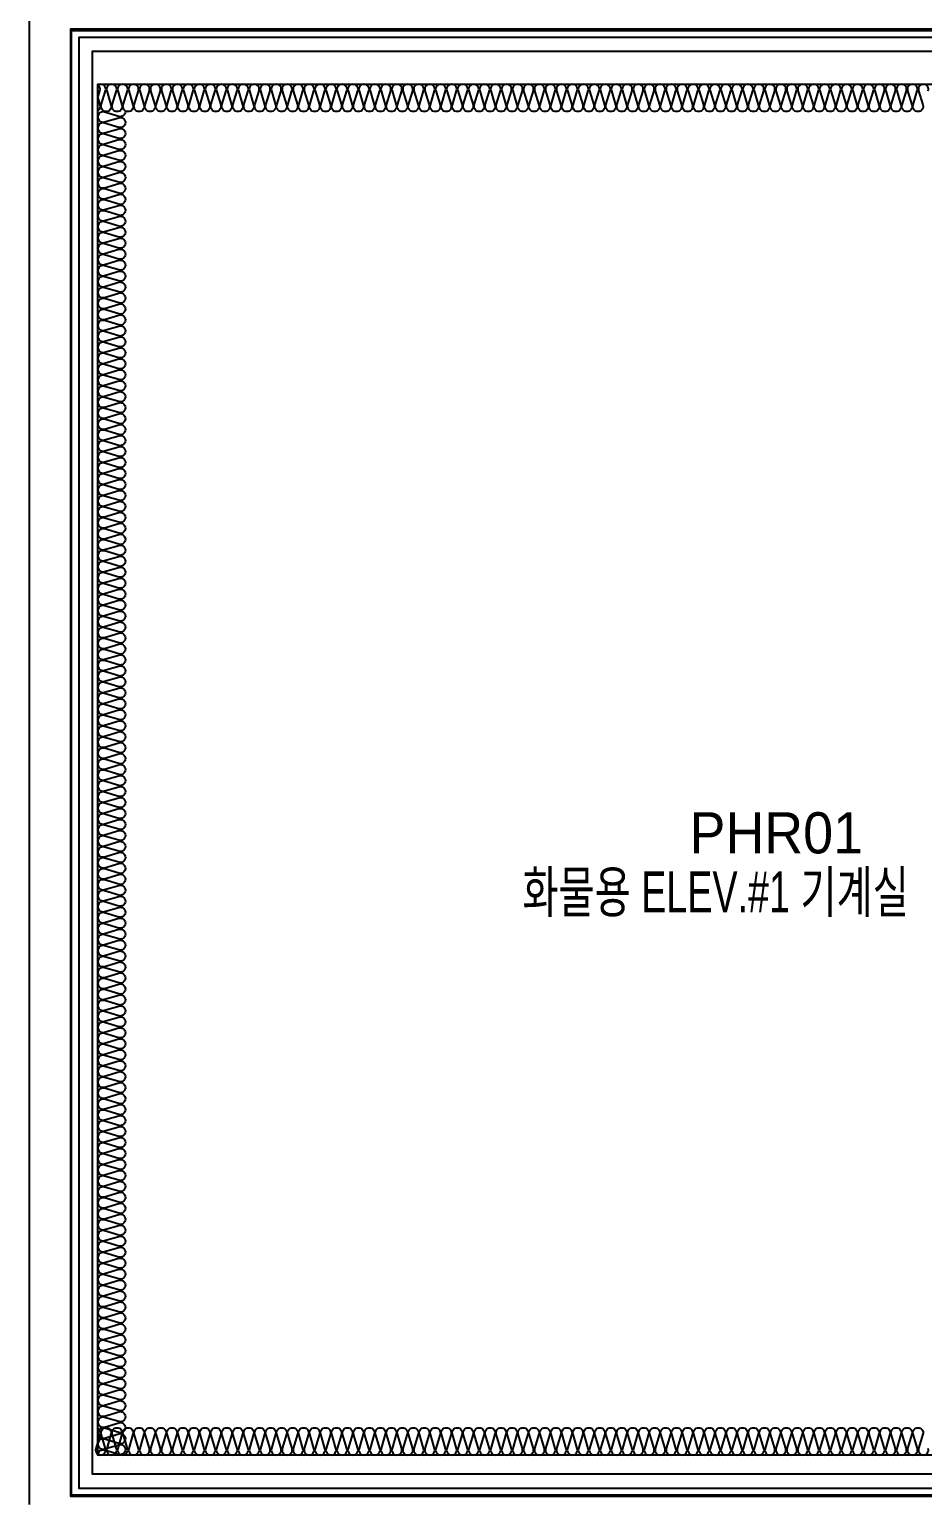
# Model space of a CAD drawing. Header units: millimetres. Extents: x 49504 to 178157, y 34455 to 150915.
# Drawn here: x 92554 to 95811, y 116457 to 121805 of the extents above; entities that cross this region are included whole.
import ezdxf
from ezdxf.enums import TextEntityAlignment as Align

# ---------------------------------------------------------------- set-up
doc = ezdxf.new("R2010")
doc.units = ezdxf.units.MM
doc.header["$LTSCALE"] = 300
doc.layers.add('# 실번호_251208', color=60, linetype='Continuous', plot=False)
doc.layers.add('NOPLOT-TEXT', color=41, linetype='Continuous', plot=False)
for name, color, linetype in [('A-하지철물', 55, 'Continuous'), ('ISL', 251, 'Continuous'), ('복합판넬', 6, 'Continuous'), ('트랜치', 8, 'Continuous')]:
    doc.layers.add(name, color=color, linetype=linetype)
doc.styles.add('Gdim', font='Dotum.ttf')

msp = doc.modelspace()

# ---------------------------------------------------------------- linework, layer by layer
at = {"layer": 'A-하지철물', "elevation": 0}
for points in [[(98753.6, 120950), (98973.6, 120950), (98973.6, 121775), (92733.6, 121775), (92733.6, 116485), (98973.6, 116485), (98973.6, 117260), (98753.6, 117260)], [(98753.6, 117210), (98923.6, 117210), (98923.6, 116535), (92783.6, 116535), (92783.6, 121725), (98923.6, 121725), (98923.6, 121000), (98753.6, 121000)]]:
    msp.add_lwpolyline(points, dxfattribs=at)
at = {"layer": 'ISL', "elevation": 0}
msp.add_lwpolyline([(98853.6, 117260), (98853.6, 116605), (92803.6, 116605), (92803.6, 121605), (98853.6, 121605), (98853.6, 120950)], dxfattribs=at)
for points in [[(95831.2, 121580.8, 1.372593), (95795.9, 121580.8), (95811.2, 121529.3, -0.509267), (95793.6, 121505, -0.509267), (95775.9, 121529.3), (95791.2, 121580.8, 1.372593), (95755.9, 121580.8), (95771.2, 121529.3, -0.509267), (95753.6, 121505, -0.509267), (95735.9, 121529.3), (95751.2, 121580.8, 1.372593), (95715.9, 121580.8), (95731.2, 121529.3, -0.509267), (95713.6, 121505, -0.509267), (95695.9, 121529.3), (95711.2, 121580.8, 1.372593), (95675.9, 121580.8), (95691.2, 121529.3, -0.509267), (95673.6, 121505, -0.509267), (95655.9, 121529.3), (95671.2, 121580.8, 1.372593), (95635.9, 121580.8), (95651.2, 121529.3, -0.509267), (95633.6, 121505, -0.509267), (95615.9, 121529.3), (95631.2, 121580.8, 1.372593), (95595.9, 121580.8), (95611.2, 121529.3, -0.509267), (95593.6, 121505, -0.509267), (95575.9, 121529.3), (95591.2, 121580.8, 1.372593), (95555.9, 121580.8), (95571.2, 121529.3, -0.509267), (95553.6, 121505, -0.509267), (95535.9, 121529.3), (95551.2, 121580.8, 1.372593), (95515.9, 121580.8), (95531.2, 121529.3, -0.509267), (95513.6, 121505, -0.509267), (95495.9, 121529.3), (95511.2, 121580.8, 1.372593), (95475.9, 121580.8), (95491.2, 121529.3, -0.509267), (95473.6, 121505, -0.509267), (95455.9, 121529.3), (95471.2, 121580.8, 1.372593), (95435.9, 121580.8), (95451.2, 121529.3, -0.509267), (95433.6, 121505, -0.509267), (95415.9, 121529.3), (95431.2, 121580.8, 1.372593), (95395.9, 121580.8), (95411.2, 121529.3, -0.509267), (95393.6, 121505, -0.509267), (95375.9, 121529.3), (95391.2, 121580.8, 1.372593), (95355.9, 121580.8), (95371.2, 121529.3, -0.509267), (95353.6, 121505, -0.509267), (95335.9, 121529.3), (95351.2, 121580.8, 1.372593), (95315.9, 121580.8), (95331.2, 121529.3, -0.509267), (95313.6, 121505, -0.509267), (95295.9, 121529.3), (95311.2, 121580.8, 1.372593), (95275.9, 121580.8), (95291.2, 121529.3, -0.509267), (95273.6, 121505, -0.509267), (95255.9, 121529.3), (95271.2, 121580.8, 1.372593), (95235.9, 121580.8), (95251.2, 121529.3, -0.509267), (95233.6, 121505, -0.509267), (95215.9, 121529.3), (95231.2, 121580.8, 1.372593), (95195.9, 121580.8), (95211.2, 121529.3, -0.509267), (95193.6, 121505, -0.509267), (95175.9, 121529.3), (95191.2, 121580.8, 1.372593), (95155.9, 121580.8), (95171.2, 121529.3, -0.509267), (95153.6, 121505, -0.509267), (95135.9, 121529.3), (95151.2, 121580.8, 1.372593), (95115.9, 121580.8), (95131.2, 121529.3, -0.509267), (95113.6, 121505, -0.509267), (95095.9, 121529.3), (95111.2, 121580.8, 1.372593), (95075.9, 121580.8), (95091.2, 121529.3, -0.509267), (95073.6, 121505, -0.509267), (95055.9, 121529.3), (95071.2, 121580.8, 1.372593), (95035.9, 121580.8), (95051.2, 121529.3, -0.509267), (95033.6, 121505, -0.509267), (95015.9, 121529.3), (95031.2, 121580.8, 1.372593), (94995.9, 121580.8), (95011.2, 121529.3, -0.509267), (94993.6, 121505, -0.509267), (94975.9, 121529.3), (94991.2, 121580.8, 1.372593), (94955.9, 121580.8), (94971.2, 121529.3, -0.509267), (94953.6, 121505, -0.509267), (94935.9, 121529.3), (94951.2, 121580.8, 1.372593), (94915.9, 121580.8), (94931.2, 121529.3, -0.509267), (94913.6, 121505, -0.509267), (94895.9, 121529.3), (94911.2, 121580.8, 1.372593), (94875.9, 121580.8), (94891.2, 121529.3, -0.509267), (94873.6, 121505, -0.509267), (94855.9, 121529.3), (94871.2, 121580.8, 1.372593), (94835.9, 121580.8), (94851.2, 121529.3, -0.509267), (94833.6, 121505, -0.509267), (94815.9, 121529.3), (94831.2, 121580.8, 1.372593), (94795.9, 121580.8), (94811.2, 121529.3, -0.509267), (94793.6, 121505, -0.509267), (94775.9, 121529.3), (94791.2, 121580.8, 1.372593), (94755.9, 121580.8), (94771.2, 121529.3, -0.509267), (94753.6, 121505, -0.509267), (94735.9, 121529.3), (94751.2, 121580.8, 1.372593), (94715.9, 121580.8), (94731.2, 121529.3, -0.509267), (94713.6, 121505, -0.509267), (94695.9, 121529.3), (94711.2, 121580.8, 1.372593), (94675.9, 121580.8), (94691.2, 121529.3, -0.509267), (94673.6, 121505, -0.509267), (94655.9, 121529.3), (94671.2, 121580.8, 1.372593), (94635.9, 121580.8), (94651.2, 121529.3, -0.509267), (94633.6, 121505, -0.509267), (94615.9, 121529.3), (94631.2, 121580.8, 1.372593), (94595.9, 121580.8), (94611.2, 121529.3, -0.509267), (94593.6, 121505, -0.509267), (94575.9, 121529.3), (94591.2, 121580.8, 1.372593), (94555.9, 121580.8), (94571.2, 121529.3, -0.509267), (94553.6, 121505, -0.509267), (94535.9, 121529.3), (94551.2, 121580.8, 1.372593), (94515.9, 121580.8), (94531.2, 121529.3, -0.509267), (94513.6, 121505, -0.509267), (94495.9, 121529.3), (94511.2, 121580.8, 1.372593), (94475.9, 121580.8), (94491.2, 121529.3, -0.509267), (94473.6, 121505, -0.509267), (94455.9, 121529.3), (94471.2, 121580.8, 1.372593), (94435.9, 121580.8), (94451.2, 121529.3, -0.509267), (94433.6, 121505, -0.509267), (94415.9, 121529.3), (94431.2, 121580.8, 1.372593), (94395.9, 121580.8), (94411.2, 121529.3, -0.509267), (94393.6, 121505, -0.509267), (94375.9, 121529.3), (94391.2, 121580.8, 1.372593), (94355.9, 121580.8), (94371.2, 121529.3, -0.509267), (94353.6, 121505, -0.509267), (94335.9, 121529.3), (94351.2, 121580.8, 1.372593), (94315.9, 121580.8), (94331.2, 121529.3, -0.509267), (94313.6, 121505, -0.509267), (94295.9, 121529.3), (94311.2, 121580.8, 1.372593), (94275.9, 121580.8), (94291.2, 121529.3, -0.509267), (94273.6, 121505, -0.509267), (94255.9, 121529.3), (94271.2, 121580.8, 1.372593), (94235.9, 121580.8), (94251.2, 121529.3, -0.509267), (94233.6, 121505, -0.509267), (94215.9, 121529.3), (94231.2, 121580.8, 1.372593), (94195.9, 121580.8), (94211.2, 121529.3, -0.509267), (94193.6, 121505, -0.509267), (94175.9, 121529.3), (94191.2, 121580.8, 1.372593), (94155.9, 121580.8), (94171.2, 121529.3, -0.509267), (94153.6, 121505, -0.509267), (94135.9, 121529.3), (94151.2, 121580.8, 1.372593), (94115.9, 121580.8), (94131.2, 121529.3, -0.509267), (94113.6, 121505, -0.509267), (94095.9, 121529.3), (94111.2, 121580.8, 1.372593), (94075.9, 121580.8), (94091.2, 121529.3, -0.509267), (94073.6, 121505, -0.509267), (94055.9, 121529.3), (94071.2, 121580.8, 1.372593), (94035.9, 121580.8), (94051.2, 121529.3, -0.509267), (94033.6, 121505, -0.509267), (94015.9, 121529.3), (94031.2, 121580.8, 1.372593), (93995.9, 121580.8), (94011.2, 121529.3, -0.509267), (93993.6, 121505, -0.509267), (93975.9, 121529.3), (93991.2, 121580.8, 1.372593), (93955.9, 121580.8), (93971.2, 121529.3, -0.509267), (93953.6, 121505, -0.509267), (93935.9, 121529.3), (93951.2, 121580.8, 1.372593), (93915.9, 121580.8), (93931.2, 121529.3, -0.509267), (93913.6, 121505, -0.509267), (93895.9, 121529.3), (93911.2, 121580.8, 1.372593), (93875.9, 121580.8), (93891.2, 121529.3, -0.509267), (93873.6, 121505, -0.509267), (93855.9, 121529.3), (93871.2, 121580.8, 1.372593), (93835.9, 121580.8), (93851.2, 121529.3, -0.509267), (93833.6, 121505, -0.509267), (93815.9, 121529.3), (93831.2, 121580.8, 1.372593), (93795.9, 121580.8), (93811.2, 121529.3, -0.509267), (93793.6, 121505, -0.509267), (93775.9, 121529.3), (93791.2, 121580.8, 1.372593), (93755.9, 121580.8), (93771.2, 121529.3, -0.509267), (93753.6, 121505, -0.509267), (93735.9, 121529.3), (93751.2, 121580.8, 1.372593), (93715.9, 121580.8), (93731.2, 121529.3, -0.509267), (93713.6, 121505, -0.509267), (93695.9, 121529.3), (93711.2, 121580.8, 1.372593), (93675.9, 121580.8), (93691.2, 121529.3, -0.509267), (93673.6, 121505, -0.509267), (93655.9, 121529.3), (93671.2, 121580.8, 1.372593), (93635.9, 121580.8), (93651.2, 121529.3, -0.509267), (93633.6, 121505, -0.509267), (93615.9, 121529.3), (93631.2, 121580.8, 1.372593), (93595.9, 121580.8), (93611.2, 121529.3, -0.509267), (93593.6, 121505, -0.509267), (93575.9, 121529.3), (93591.2, 121580.8, 1.372593), (93555.9, 121580.8), (93571.2, 121529.3, -0.509267), (93553.6, 121505, -0.509267), (93535.9, 121529.3), (93551.2, 121580.8, 1.372593), (93515.9, 121580.8), (93531.2, 121529.3, -0.509267), (93513.6, 121505, -0.509267), (93495.9, 121529.3), (93511.2, 121580.8, 1.372593), (93475.9, 121580.8), (93491.2, 121529.3, -0.509267), (93473.6, 121505, -0.509267), (93455.9, 121529.3), (93471.2, 121580.8, 1.372593), (93435.9, 121580.8), (93451.2, 121529.3, -0.509267), (93433.6, 121505, -0.509267), (93415.9, 121529.3), (93431.2, 121580.8, 1.372593), (93395.9, 121580.8), (93411.2, 121529.3, -0.509267), (93393.6, 121505, -0.509267), (93375.9, 121529.3), (93391.2, 121580.8, 1.372593), (93355.9, 121580.8), (93371.2, 121529.3, -0.509267), (93353.6, 121505, -0.509267), (93335.9, 121529.3), (93351.2, 121580.8, 1.372593), (93315.9, 121580.8), (93331.2, 121529.3, -0.509267), (93313.6, 121505, -0.509267), (93295.9, 121529.3), (93311.2, 121580.8, 1.372593), (93275.9, 121580.8), (93291.2, 121529.3, -0.509267), (93273.6, 121505, -0.509267), (93255.9, 121529.3), (93271.2, 121580.8, 1.372593), (93235.9, 121580.8), (93251.2, 121529.3, -0.509267), (93233.6, 121505, -0.509267), (93215.9, 121529.3), (93231.2, 121580.8, 1.372593), (93195.9, 121580.8), (93211.2, 121529.3, -0.509267), (93193.6, 121505, -0.509267), (93175.9, 121529.3), (93191.2, 121580.8, 1.372593), (93155.9, 121580.8), (93171.2, 121529.3, -0.509267), (93153.6, 121505, -0.509267), (93135.9, 121529.3), (93151.2, 121580.8, 1.372593), (93115.9, 121580.8), (93131.2, 121529.3, -0.509267), (93113.6, 121505, -0.509267), (93095.9, 121529.3), (93111.2, 121580.8, 1.372593), (93075.9, 121580.8), (93091.2, 121529.3, -0.509267), (93073.6, 121505, -0.509267), (93055.9, 121529.3), (93071.2, 121580.8, 1.372593), (93035.9, 121580.8), (93051.2, 121529.3, -0.509267), (93033.6, 121505, -0.509267), (93015.9, 121529.3), (93031.2, 121580.8, 1.372593), (92995.9, 121580.8), (93011.2, 121529.3, -0.509267), (92993.6, 121505, -0.509267), (92975.9, 121529.3), (92991.2, 121580.8, 1.372593), (92955.9, 121580.8), (92971.2, 121529.3, -0.509267), (92953.6, 121505, -0.509267), (92935.9, 121529.3), (92951.2, 121580.8, 1.372593), (92915.9, 121580.8), (92931.2, 121529.3, -0.509267), (92913.6, 121505, -0.509267), (92895.9, 121529.3), (92911.2, 121580.8, 1.372593), (92875.9, 121580.8), (92891.2, 121529.3, -0.509267), (92873.6, 121505, -0.509267), (92855.9, 121529.3), (92871.2, 121580.8, 1.372593), (92835.9, 121580.8), (92851.2, 121529.3, -0.509267), (92833.6, 121505, -0.509267), (92815.9, 121529.3), (92831.2, 121580.8, 0.702757), (92803.6, 121602.1, 0.702757)], [(92803.6, 121555.1), (92811.2, 121580.8, 0.340239), (92803.6, 121602.1)], [(92803.6, 121555), (92811.2, 121529.3, -0.340671), (92803.6, 121507.9)], [(92903.6, 121505, -0.509267), (92879.3, 121487.3), (92827.8, 121502.7, 1.372593), (92827.8, 121467.3), (92879.3, 121482.7, -0.509267), (92903.6, 121465, -0.509267), (92879.3, 121447.3), (92827.8, 121462.7, 1.372593), (92827.8, 121427.3), (92879.3, 121442.7, -0.509267), (92903.6, 121425, -0.509267), (92879.3, 121407.3), (92827.8, 121422.7, 1.372593), (92827.8, 121387.3), (92879.3, 121402.7, -0.509267), (92903.6, 121385, -0.509267), (92879.3, 121367.3), (92827.8, 121382.7, 1.372593), (92827.8, 121347.3), (92879.3, 121362.7, -0.509267), (92903.6, 121345, -0.509267), (92879.3, 121327.3), (92827.8, 121342.7, 1.372593), (92827.8, 121307.3), (92879.3, 121322.7, -0.509267), (92903.6, 121305, -0.509267), (92879.3, 121287.3), (92827.8, 121302.7, 1.372593), (92827.8, 121267.3), (92879.3, 121282.7, -0.509267), (92903.6, 121265, -0.509267), (92879.3, 121247.3), (92827.8, 121262.7, 1.372593), (92827.8, 121227.3), (92879.3, 121242.7, -0.509267), (92903.6, 121225, -0.509267), (92879.3, 121207.3), (92827.8, 121222.7, 1.372593), (92827.8, 121187.3), (92879.3, 121202.7, -0.509267), (92903.6, 121185, -0.509267), (92879.3, 121167.3), (92827.8, 121182.7, 1.372593), (92827.8, 121147.3), (92879.3, 121162.7, -0.509267), (92903.6, 121145, -0.509267), (92879.3, 121127.3), (92827.8, 121142.7, 1.372593), (92827.8, 121107.3), (92879.3, 121122.7, -0.509267), (92903.6, 121105, -0.509267), (92879.3, 121087.3), (92827.8, 121102.7, 1.372593), (92827.8, 121067.3), (92879.3, 121082.7, -0.509267), (92903.6, 121065, -0.509267), (92879.3, 121047.3), (92827.8, 121062.7, 1.372593), (92827.8, 121027.3), (92879.3, 121042.7, -0.509267), (92903.6, 121025, -0.509267), (92879.3, 121007.3), (92827.8, 121022.7, 1.372593), (92827.8, 120987.3), (92879.3, 121002.7, -0.509267), (92903.6, 120985, -0.509267), (92879.3, 120967.3), (92827.8, 120982.7, 1.372593), (92827.8, 120947.3), (92879.3, 120962.7, -0.509267), (92903.6, 120945, -0.509267), (92879.3, 120927.3), (92827.8, 120942.7, 1.372593), (92827.8, 120907.3), (92879.3, 120922.7, -0.509267), (92903.6, 120905, -0.509267), (92879.3, 120887.3), (92827.8, 120902.7, 1.372593), (92827.8, 120867.3), (92879.3, 120882.7, -0.509267), (92903.6, 120865, -0.509267), (92879.3, 120847.3), (92827.8, 120862.7, 1.372593), (92827.8, 120827.3), (92879.3, 120842.7, -0.509267), (92903.6, 120825, -0.509267), (92879.3, 120807.3), (92827.8, 120822.7, 1.372593), (92827.8, 120787.3), (92879.3, 120802.7, -0.509267), (92903.6, 120785, -0.509267), (92879.3, 120767.3), (92827.8, 120782.7, 1.372593), (92827.8, 120747.3), (92879.3, 120762.7, -0.509267), (92903.6, 120745, -0.509267), (92879.3, 120727.3), (92827.8, 120742.7, 1.372593), (92827.8, 120707.3), (92879.3, 120722.7, -0.509267), (92903.6, 120705, -0.509267), (92879.3, 120687.3), (92827.8, 120702.7, 1.372593), (92827.8, 120667.3), (92879.3, 120682.7, -0.509267), (92903.6, 120665, -0.509267), (92879.3, 120647.3), (92827.8, 120662.7, 1.372593), (92827.8, 120627.3), (92879.3, 120642.7, -0.509267), (92903.6, 120625, -0.509267), (92879.3, 120607.3), (92827.8, 120622.7, 1.372593), (92827.8, 120587.3), (92879.3, 120602.7, -0.509267), (92903.6, 120585, -0.509267), (92879.3, 120567.3), (92827.8, 120582.7, 1.372593), (92827.8, 120547.3), (92879.3, 120562.7, -0.509267), (92903.6, 120545, -0.509267), (92879.3, 120527.3), (92827.8, 120542.7, 1.372593), (92827.8, 120507.3), (92879.3, 120522.7, -0.509267), (92903.6, 120505, -0.509267), (92879.3, 120487.3), (92827.8, 120502.7, 1.372593), (92827.8, 120467.3), (92879.3, 120482.7, -0.509267), (92903.6, 120465, -0.509267), (92879.3, 120447.3), (92827.8, 120462.7, 1.372593), (92827.8, 120427.3), (92879.3, 120442.7, -0.509267), (92903.6, 120425, -0.509267), (92879.3, 120407.3), (92827.8, 120422.7, 1.372593), (92827.8, 120387.3), (92879.3, 120402.7, -0.509267), (92903.6, 120385, -0.509267), (92879.3, 120367.3), (92827.8, 120382.7, 1.372593), (92827.8, 120347.3), (92879.3, 120362.7, -0.509267), (92903.6, 120345, -0.509267), (92879.3, 120327.3), (92827.8, 120342.7, 1.372593), (92827.8, 120307.3), (92879.3, 120322.7, -0.509267), (92903.6, 120305, -0.509267), (92879.3, 120287.3), (92827.8, 120302.7, 1.372593), (92827.8, 120267.3), (92879.3, 120282.7, -0.509267), (92903.6, 120265, -0.509267), (92879.3, 120247.3), (92827.8, 120262.7, 1.372593), (92827.8, 120227.3), (92879.3, 120242.7, -0.509267), (92903.6, 120225, -0.509267), (92879.3, 120207.3), (92827.8, 120222.7, 1.372593), (92827.8, 120187.3), (92879.3, 120202.7, -0.509267), (92903.6, 120185, -0.509267), (92879.3, 120167.3), (92827.8, 120182.7, 1.372593), (92827.8, 120147.3), (92879.3, 120162.7, -0.509267), (92903.6, 120145, -0.509267), (92879.3, 120127.3), (92827.8, 120142.7, 1.372593), (92827.8, 120107.3), (92879.3, 120122.7, -0.509267), (92903.6, 120105, -0.509267), (92879.3, 120087.3), (92827.8, 120102.7, 1.372593), (92827.8, 120067.3), (92879.3, 120082.7, -0.509267), (92903.6, 120065, -0.509267), (92879.3, 120047.3), (92827.8, 120062.7, 1.372593), (92827.8, 120027.3), (92879.3, 120042.7, -0.509267), (92903.6, 120025, -0.509267), (92879.3, 120007.3), (92827.8, 120022.7, 1.372593), (92827.8, 119987.3), (92879.3, 120002.7, -0.509267), (92903.6, 119985, -0.509267), (92879.3, 119967.3), (92827.8, 119982.7, 1.372593), (92827.8, 119947.3), (92879.3, 119962.7, -0.509267), (92903.6, 119945, -0.509267), (92879.3, 119927.3), (92827.8, 119942.7, 1.372593), (92827.8, 119907.3), (92879.3, 119922.7, -0.509267), (92903.6, 119905, -0.509267), (92879.3, 119887.3), (92827.8, 119902.7, 1.372593), (92827.8, 119867.3), (92879.3, 119882.7, -0.509267), (92903.6, 119865, -0.509267), (92879.3, 119847.3), (92827.8, 119862.7, 1.372593), (92827.8, 119827.3), (92879.3, 119842.7, -0.509267), (92903.6, 119825, -0.509267), (92879.3, 119807.3), (92827.8, 119822.7, 1.372593), (92827.8, 119787.3), (92879.3, 119802.7, -0.509267), (92903.6, 119785, -0.509267), (92879.3, 119767.3), (92827.8, 119782.7, 1.372593), (92827.8, 119747.3), (92879.3, 119762.7, -0.509267), (92903.6, 119745, -0.509267), (92879.3, 119727.3), (92827.8, 119742.7, 1.372593), (92827.8, 119707.3), (92879.3, 119722.7, -0.509267), (92903.6, 119705, -0.509267), (92879.3, 119687.3), (92827.8, 119702.7, 1.372593), (92827.8, 119667.3), (92879.3, 119682.7, -0.509267), (92903.6, 119665, -0.509267), (92879.3, 119647.3), (92827.8, 119662.7, 1.372593), (92827.8, 119627.3), (92879.3, 119642.7, -0.509267), (92903.6, 119625, -0.509267), (92879.3, 119607.3), (92827.8, 119622.7, 1.372593), (92827.8, 119587.3), (92879.3, 119602.7, -0.509267), (92903.6, 119585, -0.509267), (92879.3, 119567.3), (92827.8, 119582.7, 1.372593), (92827.8, 119547.3), (92879.3, 119562.7, -0.509267), (92903.6, 119545, -0.509267), (92879.3, 119527.3), (92827.8, 119542.7, 1.372593), (92827.8, 119507.3), (92879.3, 119522.7, -0.509267), (92903.6, 119505, -0.509267), (92879.3, 119487.3), (92827.8, 119502.7, 1.372593), (92827.8, 119467.3), (92879.3, 119482.7, -0.509267), (92903.6, 119465, -0.509267), (92879.3, 119447.3), (92827.8, 119462.7, 1.372593), (92827.8, 119427.3), (92879.3, 119442.7, -0.509267), (92903.6, 119425, -0.509267), (92879.3, 119407.3), (92827.8, 119422.7, 1.372593), (92827.8, 119387.3), (92879.3, 119402.7, -0.509267), (92903.6, 119385, -0.509267), (92879.3, 119367.3), (92827.8, 119382.7, 1.372593), (92827.8, 119347.3), (92879.3, 119362.7, -0.509267), (92903.6, 119345, -0.509267), (92879.3, 119327.3), (92827.8, 119342.7, 1.372593), (92827.8, 119307.3), (92879.3, 119322.7, -0.509267), (92903.6, 119305, -0.509267), (92879.3, 119287.3), (92827.8, 119302.7, 1.372593), (92827.8, 119267.3), (92879.3, 119282.7, -0.509267), (92903.6, 119265, -0.509267), (92879.3, 119247.3), (92827.8, 119262.7, 1.372593), (92827.8, 119227.3), (92879.3, 119242.7, -0.509267), (92903.6, 119225, -0.509267), (92879.3, 119207.3), (92827.8, 119222.7, 1.372593), (92827.8, 119187.3), (92879.3, 119202.7, -0.509267), (92903.6, 119185, -0.509267), (92879.3, 119167.3), (92827.8, 119182.7, 1.372593), (92827.8, 119147.3), (92879.3, 119162.7, -0.509267), (92903.6, 119145, -0.509267), (92879.3, 119127.3), (92827.8, 119142.7, 1.372593), (92827.8, 119107.3), (92879.3, 119122.7, -0.509267), (92903.6, 119105, -0.509267), (92879.3, 119087.3), (92827.8, 119102.7, 1.372593), (92827.8, 119067.3), (92879.3, 119082.7, -0.509267), (92903.6, 119065, -0.509267), (92879.3, 119047.3), (92827.8, 119062.7, 1.372593), (92827.8, 119027.3), (92879.3, 119042.7, -0.509267), (92903.6, 119025, -0.509267), (92879.3, 119007.3), (92827.8, 119022.7, 1.372593), (92827.8, 118987.3), (92879.3, 119002.7, -0.509267), (92903.6, 118985, -0.509267), (92879.3, 118967.3), (92827.8, 118982.7, 1.372593), (92827.8, 118947.3), (92879.3, 118962.7, -0.509267), (92903.6, 118945, -0.509267), (92879.3, 118927.3), (92827.8, 118942.7, 1.372593), (92827.8, 118907.3), (92879.3, 118922.7, -0.509267), (92903.6, 118905, -0.509267), (92879.3, 118887.3), (92827.8, 118902.7, 1.372593), (92827.8, 118867.3), (92879.3, 118882.7, -0.509267), (92903.6, 118865, -0.509267), (92879.3, 118847.3), (92827.8, 118862.7, 1.372593), (92827.8, 118827.3), (92879.3, 118842.7, -0.509267), (92903.6, 118825, -0.509267), (92879.3, 118807.3), (92827.8, 118822.7, 1.372593), (92827.8, 118787.3), (92879.3, 118802.7, -0.509267), (92903.6, 118785, -0.509267), (92879.3, 118767.3), (92827.8, 118782.7, 1.372593), (92827.8, 118747.3), (92879.3, 118762.7, -0.509267), (92903.6, 118745, -0.509267), (92879.3, 118727.3), (92827.8, 118742.7, 1.372593), (92827.8, 118707.3), (92879.3, 118722.7, -0.509267), (92903.6, 118705, -0.509267), (92879.3, 118687.3), (92827.8, 118702.7, 1.372593), (92827.8, 118667.3), (92879.3, 118682.7, -0.509267), (92903.6, 118665, -0.509267), (92879.3, 118647.3), (92827.8, 118662.7, 1.372593), (92827.8, 118627.3), (92879.3, 118642.7, -0.509267), (92903.6, 118625, -0.509267), (92879.3, 118607.3), (92827.8, 118622.7, 1.372593), (92827.8, 118587.3), (92879.3, 118602.7, -0.509267), (92903.6, 118585, -0.509267), (92879.3, 118567.3), (92827.8, 118582.7, 1.372593), (92827.8, 118547.3), (92879.3, 118562.7, -0.509267), (92903.6, 118545, -0.509267), (92879.3, 118527.3), (92827.8, 118542.7, 1.372593), (92827.8, 118507.3), (92879.3, 118522.7, -0.509267), (92903.6, 118505, -0.509267), (92879.3, 118487.3), (92827.8, 118502.7, 1.372593), (92827.8, 118467.3), (92879.3, 118482.7, -0.509267), (92903.6, 118465, -0.509267), (92879.3, 118447.3), (92827.8, 118462.7, 1.372593), (92827.8, 118427.3), (92879.3, 118442.7, -0.509267), (92903.6, 118425, -0.509267), (92879.3, 118407.3), (92827.8, 118422.7, 1.372593), (92827.8, 118387.3), (92879.3, 118402.7, -0.509267), (92903.6, 118385, -0.509267), (92879.3, 118367.3), (92827.8, 118382.7, 1.372593), (92827.8, 118347.3), (92879.3, 118362.7, -0.509267), (92903.6, 118345, -0.509267), (92879.3, 118327.3), (92827.8, 118342.7, 1.372593), (92827.8, 118307.3), (92879.3, 118322.7, -0.509267), (92903.6, 118305, -0.509267), (92879.3, 118287.3), (92827.8, 118302.7, 1.372593), (92827.8, 118267.3), (92879.3, 118282.7, -0.509267), (92903.6, 118265, -0.509267), (92879.3, 118247.3), (92827.8, 118262.7, 1.372593), (92827.8, 118227.3), (92879.3, 118242.7, -0.509267), (92903.6, 118225, -0.509267), (92879.3, 118207.3), (92827.8, 118222.7, 1.372593), (92827.8, 118187.3), (92879.3, 118202.7, -0.509267), (92903.6, 118185, -0.509267), (92879.3, 118167.3), (92827.8, 118182.7, 1.372593), (92827.8, 118147.3), (92879.3, 118162.7, -0.509267), (92903.6, 118145, -0.509267), (92879.3, 118127.3), (92827.8, 118142.7, 1.372593), (92827.8, 118107.3), (92879.3, 118122.7, -0.509267), (92903.6, 118105, -0.509267), (92879.3, 118087.3), (92827.8, 118102.7, 1.372593), (92827.8, 118067.3), (92879.3, 118082.7, -0.509267), (92903.6, 118065, -0.509267), (92879.3, 118047.3), (92827.8, 118062.7, 1.372593), (92827.8, 118027.3), (92879.3, 118042.7, -0.509267), (92903.6, 118025, -0.509267), (92879.3, 118007.3), (92827.8, 118022.7, 1.372593), (92827.8, 117987.3), (92879.3, 118002.7, -0.509267), (92903.6, 117985, -0.509267), (92879.3, 117967.3), (92827.8, 117982.7, 1.372593), (92827.8, 117947.3), (92879.3, 117962.7, -0.509267), (92903.6, 117945, -0.509267), (92879.3, 117927.3), (92827.8, 117942.7, 1.372593), (92827.8, 117907.3), (92879.3, 117922.7, -0.509267), (92903.6, 117905, -0.509267), (92879.3, 117887.3), (92827.8, 117902.7, 1.372593), (92827.8, 117867.3), (92879.3, 117882.7, -0.509267), (92903.6, 117865, -0.509267), (92879.3, 117847.3), (92827.8, 117862.7, 1.372593), (92827.8, 117827.3), (92879.3, 117842.7, -0.509267), (92903.6, 117825, -0.509267), (92879.3, 117807.3), (92827.8, 117822.7, 1.372593), (92827.8, 117787.3), (92879.3, 117802.7, -0.509267), (92903.6, 117785, -0.509267), (92879.3, 117767.3), (92827.8, 117782.7, 1.372593), (92827.8, 117747.3), (92879.3, 117762.7, -0.509267), (92903.6, 117745, -0.509267), (92879.3, 117727.3), (92827.8, 117742.7, 1.372593), (92827.8, 117707.3), (92879.3, 117722.7, -0.509267), (92903.6, 117705, -0.509267), (92879.3, 117687.3), (92827.8, 117702.7, 1.372593), (92827.8, 117667.3), (92879.3, 117682.7, -0.509267), (92903.6, 117665, -0.509267), (92879.3, 117647.3), (92827.8, 117662.7, 1.372593), (92827.8, 117627.3), (92879.3, 117642.7, -0.509267), (92903.6, 117625, -0.509267), (92879.3, 117607.3), (92827.8, 117622.7, 1.372593), (92827.8, 117587.3), (92879.3, 117602.7, -0.509267), (92903.6, 117585, -0.509267), (92879.3, 117567.3), (92827.8, 117582.7, 1.372593), (92827.8, 117547.3), (92879.3, 117562.7, -0.509267), (92903.6, 117545, -0.509267), (92879.3, 117527.3), (92827.8, 117542.7, 1.372593), (92827.8, 117507.3), (92879.3, 117522.7, -0.509267), (92903.6, 117505, -0.509267), (92879.3, 117487.3), (92827.8, 117502.7, 1.372593), (92827.8, 117467.3), (92879.3, 117482.7, -0.509267), (92903.6, 117465, -0.509267), (92879.3, 117447.3), (92827.8, 117462.7, 1.372593), (92827.8, 117427.3), (92879.3, 117442.7, -0.509267), (92903.6, 117425, -0.509267), (92879.3, 117407.3), (92827.8, 117422.7, 1.372593), (92827.8, 117387.3), (92879.3, 117402.7, -0.509267), (92903.6, 117385, -0.509267), (92879.3, 117367.3), (92827.8, 117382.7, 1.372593), (92827.8, 117347.3), (92879.3, 117362.7, -0.509267), (92903.6, 117345, -0.509267), (92879.3, 117327.3), (92827.8, 117342.7, 1.372593), (92827.8, 117307.3), (92879.3, 117322.7, -0.509267), (92903.6, 117305, -0.509267), (92879.3, 117287.3), (92827.8, 117302.7, 1.372593), (92827.8, 117267.3), (92879.3, 117282.7, -0.509267), (92903.6, 117265, -0.509267), (92879.3, 117247.3), (92827.8, 117262.7, 1.372593), (92827.8, 117227.3), (92879.3, 117242.7, -0.509267), (92903.6, 117225, -0.509267), (92879.3, 117207.3), (92827.8, 117222.7, 1.372593), (92827.8, 117187.3), (92879.3, 117202.7, -0.509267), (92903.6, 117185, -0.509267), (92879.3, 117167.3), (92827.8, 117182.7, 1.372593), (92827.8, 117147.3), (92879.3, 117162.7, -0.509267), (92903.6, 117145, -0.509267), (92879.3, 117127.3), (92827.8, 117142.7, 1.372593), (92827.8, 117107.3), (92879.3, 117122.7, -0.509267), (92903.6, 117105, -0.509267), (92879.3, 117087.3), (92827.8, 117102.7, 1.372593), (92827.8, 117067.3), (92879.3, 117082.7, -0.509267), (92903.6, 117065, -0.509267), (92879.3, 117047.3), (92827.8, 117062.7, 1.372593), (92827.8, 117027.3), (92879.3, 117042.7, -0.509267), (92903.6, 117025, -0.509267), (92879.3, 117007.3), (92827.8, 117022.7, 1.372593), (92827.8, 116987.3), (92879.3, 117002.7, -0.509267), (92903.6, 116985, -0.509267), (92879.3, 116967.3), (92827.8, 116982.7, 1.372593), (92827.8, 116947.3), (92879.3, 116962.7, -0.509267), (92903.6, 116945, -0.509267), (92879.3, 116927.3), (92827.8, 116942.7, 1.372593), (92827.8, 116907.3), (92879.3, 116922.7, -0.509267), (92903.6, 116905, -0.509267), (92879.3, 116887.3), (92827.8, 116902.7, 1.372593), (92827.8, 116867.3), (92879.3, 116882.7, -0.509267), (92903.6, 116865, -0.509267), (92879.3, 116847.3), (92827.8, 116862.7, 1.372593), (92827.8, 116827.3), (92879.3, 116842.7, -0.509267), (92903.6, 116825, -0.509267), (92879.3, 116807.3), (92827.8, 116822.7, 1.372593), (92827.8, 116787.3), (92879.3, 116802.7, -0.509267), (92903.6, 116785, -0.509267), (92879.3, 116767.3), (92827.8, 116782.7, 1.372593), (92827.8, 116747.3), (92879.3, 116762.7, -0.509267), (92903.6, 116745, -0.509267), (92879.3, 116727.3), (92827.8, 116742.7, 1.372593), (92827.8, 116707.3), (92879.3, 116722.7, -0.509267), (92903.6, 116705, -0.509267), (92879.3, 116687.3), (92827.8, 116702.7, 1.372593), (92827.8, 116667.3), (92879.3, 116682.7, -0.509267), (92903.6, 116665, -0.509267), (92879.3, 116647.3), (92827.8, 116662.7, 1.372593), (92827.8, 116627.3), (92879.3, 116642.7, -0.509267), (92903.6, 116625, -0.509267), (92879.3, 116607.3), (92827.8, 116622.7, 0.508361), (92803.6, 116605, 0.508361)], [(92803.6, 116702.1, -0.341386), (92811.3, 116680.8), (92795.9, 116629.3, 1.372593), (92831.3, 116629.3), (92815.9, 116680.8, -0.509267), (92833.6, 116705, -0.509267), (92851.3, 116680.8), (92835.9, 116629.3, 1.372593), (92871.3, 116629.3), (92855.9, 116680.8, -0.509267), (92873.6, 116705, -0.509267), (92891.3, 116680.8), (92875.9, 116629.3, 1.372593), (92911.3, 116629.3), (92895.9, 116680.8, -0.509267), (92913.6, 116705, -0.509267), (92931.3, 116680.8), (92915.9, 116629.3, 1.372593), (92951.3, 116629.3), (92935.9, 116680.8, -0.509267), (92953.6, 116705, -0.509267), (92971.3, 116680.8), (92955.9, 116629.3, 1.372593), (92991.3, 116629.3), (92975.9, 116680.8, -0.509267), (92993.6, 116705, -0.509267), (93011.3, 116680.8), (92995.9, 116629.3, 1.372593), (93031.3, 116629.3), (93015.9, 116680.8, -0.509267), (93033.6, 116705, -0.509267), (93051.3, 116680.8), (93035.9, 116629.3, 1.372593), (93071.3, 116629.3), (93055.9, 116680.8, -0.509267), (93073.6, 116705, -0.509267), (93091.3, 116680.8), (93075.9, 116629.3, 1.372593), (93111.3, 116629.3), (93095.9, 116680.8, -0.509267), (93113.6, 116705, -0.509267), (93131.3, 116680.8), (93115.9, 116629.3, 1.372593), (93151.3, 116629.3), (93135.9, 116680.8, -0.509267), (93153.6, 116705, -0.509267), (93171.3, 116680.8), (93155.9, 116629.3, 1.372593), (93191.3, 116629.3), (93175.9, 116680.8, -0.509267), (93193.6, 116705, -0.509267), (93211.3, 116680.8), (93195.9, 116629.3, 1.372593), (93231.3, 116629.3), (93215.9, 116680.8, -0.509267), (93233.6, 116705, -0.509267), (93251.3, 116680.8), (93235.9, 116629.3, 1.372593), (93271.3, 116629.3), (93255.9, 116680.8, -0.509267), (93273.6, 116705, -0.509267), (93291.3, 116680.8), (93275.9, 116629.3, 1.372593), (93311.3, 116629.3), (93295.9, 116680.8, -0.509267), (93313.6, 116705, -0.509267), (93331.3, 116680.8), (93315.9, 116629.3, 1.372593), (93351.3, 116629.3), (93335.9, 116680.8, -0.509267), (93353.6, 116705, -0.509267), (93371.3, 116680.8), (93355.9, 116629.3, 1.372593), (93391.3, 116629.3), (93375.9, 116680.8, -0.509267), (93393.6, 116705, -0.509267), (93411.3, 116680.8), (93395.9, 116629.3, 1.372593), (93431.3, 116629.3), (93415.9, 116680.8, -0.509267), (93433.6, 116705, -0.509267), (93451.3, 116680.8), (93435.9, 116629.3, 1.372593), (93471.3, 116629.3), (93455.9, 116680.8, -0.509267), (93473.6, 116705, -0.509267), (93491.3, 116680.8), (93475.9, 116629.3, 1.372593), (93511.3, 116629.3), (93495.9, 116680.8, -0.509267), (93513.6, 116705, -0.509267), (93531.3, 116680.8), (93515.9, 116629.3, 1.372593), (93551.3, 116629.3), (93535.9, 116680.8, -0.509267), (93553.6, 116705, -0.509267), (93571.3, 116680.8), (93555.9, 116629.3, 1.372593), (93591.3, 116629.3), (93575.9, 116680.8, -0.509267), (93593.6, 116705, -0.509267), (93611.3, 116680.8), (93595.9, 116629.3, 1.372593), (93631.3, 116629.3), (93615.9, 116680.8, -0.509267), (93633.6, 116705, -0.509267), (93651.3, 116680.8), (93635.9, 116629.3, 1.372593), (93671.3, 116629.3), (93655.9, 116680.8, -0.509267), (93673.6, 116705, -0.509267), (93691.3, 116680.8), (93675.9, 116629.3, 1.372593), (93711.3, 116629.3), (93695.9, 116680.8, -0.509267), (93713.6, 116705, -0.509267), (93731.3, 116680.8), (93715.9, 116629.3, 1.372593), (93751.3, 116629.3), (93735.9, 116680.8, -0.509267), (93753.6, 116705, -0.509267), (93771.3, 116680.8), (93755.9, 116629.3, 1.372593), (93791.3, 116629.3), (93775.9, 116680.8, -0.509267), (93793.6, 116705, -0.509267), (93811.3, 116680.8), (93795.9, 116629.3, 1.372593), (93831.3, 116629.3), (93815.9, 116680.8, -0.509267), (93833.6, 116705, -0.509267), (93851.3, 116680.8), (93835.9, 116629.3, 1.372593), (93871.3, 116629.3), (93855.9, 116680.8, -0.509267), (93873.6, 116705, -0.509267), (93891.3, 116680.8), (93875.9, 116629.3, 1.372593), (93911.3, 116629.3), (93895.9, 116680.8, -0.509267), (93913.6, 116705, -0.509267), (93931.3, 116680.8), (93915.9, 116629.3, 1.372593), (93951.3, 116629.3), (93935.9, 116680.8, -0.509267), (93953.6, 116705, -0.509267), (93971.3, 116680.8), (93955.9, 116629.3, 1.372593), (93991.3, 116629.3), (93975.9, 116680.8, -0.509267), (93993.6, 116705, -0.509267), (94011.3, 116680.8), (93995.9, 116629.3, 1.372593), (94031.3, 116629.3), (94015.9, 116680.8, -0.509267), (94033.6, 116705, -0.509267), (94051.3, 116680.8), (94035.9, 116629.3, 1.372593), (94071.3, 116629.3), (94055.9, 116680.8, -0.509267), (94073.6, 116705, -0.509267), (94091.3, 116680.8), (94075.9, 116629.3, 1.372593), (94111.3, 116629.3), (94095.9, 116680.8, -0.509267), (94113.6, 116705, -0.509267), (94131.3, 116680.8), (94115.9, 116629.3, 1.372593), (94151.3, 116629.3), (94135.9, 116680.8, -0.509267), (94153.6, 116705, -0.509267), (94171.3, 116680.8), (94155.9, 116629.3, 1.372593), (94191.3, 116629.3), (94175.9, 116680.8, -0.509267), (94193.6, 116705, -0.509267), (94211.3, 116680.8), (94195.9, 116629.3, 1.372593), (94231.3, 116629.3), (94215.9, 116680.8, -0.509267), (94233.6, 116705, -0.509267), (94251.3, 116680.8), (94235.9, 116629.3, 1.372593), (94271.3, 116629.3), (94255.9, 116680.8, -0.509267), (94273.6, 116705, -0.509267), (94291.3, 116680.8), (94275.9, 116629.3, 1.372593), (94311.3, 116629.3), (94295.9, 116680.8, -0.509267), (94313.6, 116705, -0.509267), (94331.3, 116680.8), (94315.9, 116629.3, 1.372593), (94351.3, 116629.3), (94335.9, 116680.8, -0.509267), (94353.6, 116705, -0.509267), (94371.3, 116680.8), (94355.9, 116629.3, 1.372593), (94391.3, 116629.3), (94375.9, 116680.8, -0.509267), (94393.6, 116705, -0.509267), (94411.3, 116680.8), (94395.9, 116629.3, 1.372593), (94431.3, 116629.3), (94415.9, 116680.8, -0.509267), (94433.6, 116705, -0.509267), (94451.3, 116680.8), (94435.9, 116629.3, 1.372593), (94471.3, 116629.3), (94455.9, 116680.8, -0.509267), (94473.6, 116705, -0.509267), (94491.3, 116680.8), (94475.9, 116629.3, 1.372593), (94511.3, 116629.3), (94495.9, 116680.8, -0.509267), (94513.6, 116705, -0.509267), (94531.3, 116680.8), (94515.9, 116629.3, 1.372593), (94551.3, 116629.3), (94535.9, 116680.8, -0.509267), (94553.6, 116705, -0.509267), (94571.3, 116680.8), (94555.9, 116629.3, 1.372593), (94591.3, 116629.3), (94575.9, 116680.8, -0.509267), (94593.6, 116705, -0.509267), (94611.3, 116680.8), (94595.9, 116629.3, 1.372593), (94631.3, 116629.3), (94615.9, 116680.8, -0.509267), (94633.6, 116705, -0.509267), (94651.3, 116680.8), (94635.9, 116629.3, 1.372593), (94671.3, 116629.3), (94655.9, 116680.8, -0.509267), (94673.6, 116705, -0.509267), (94691.3, 116680.8), (94675.9, 116629.3, 1.372593), (94711.3, 116629.3), (94695.9, 116680.8, -0.509267), (94713.6, 116705, -0.509267), (94731.3, 116680.8), (94715.9, 116629.3, 1.372593), (94751.3, 116629.3), (94735.9, 116680.8, -0.509267), (94753.6, 116705, -0.509267), (94771.3, 116680.8), (94755.9, 116629.3, 1.372593), (94791.3, 116629.3), (94775.9, 116680.8, -0.509267), (94793.6, 116705, -0.509267), (94811.3, 116680.8), (94795.9, 116629.3, 1.372593), (94831.3, 116629.3), (94815.9, 116680.8, -0.509267), (94833.6, 116705, -0.509267), (94851.3, 116680.8), (94835.9, 116629.3, 1.372593), (94871.3, 116629.3), (94855.9, 116680.8, -0.509267), (94873.6, 116705, -0.509267), (94891.3, 116680.8), (94875.9, 116629.3, 1.372593), (94911.3, 116629.3), (94895.9, 116680.8, -0.509267), (94913.6, 116705, -0.509267), (94931.3, 116680.8), (94915.9, 116629.3, 1.372593), (94951.3, 116629.3), (94935.9, 116680.8, -0.509267), (94953.6, 116705, -0.509267), (94971.3, 116680.8), (94955.9, 116629.3, 1.372593), (94991.3, 116629.3), (94975.9, 116680.8, -0.509267), (94993.6, 116705, -0.509267), (95011.3, 116680.8), (94995.9, 116629.3, 1.372593), (95031.3, 116629.3), (95015.9, 116680.8, -0.509267), (95033.6, 116705, -0.509267), (95051.3, 116680.8), (95035.9, 116629.3, 1.372593), (95071.3, 116629.3), (95055.9, 116680.8, -0.509267), (95073.6, 116705, -0.509267), (95091.3, 116680.8), (95075.9, 116629.3, 1.372593), (95111.3, 116629.3), (95095.9, 116680.8, -0.509267), (95113.6, 116705, -0.509267), (95131.3, 116680.8), (95115.9, 116629.3, 1.372593), (95151.3, 116629.3), (95135.9, 116680.8, -0.509267), (95153.6, 116705, -0.509267), (95171.3, 116680.8), (95155.9, 116629.3, 1.372593), (95191.3, 116629.3), (95175.9, 116680.8, -0.509267), (95193.6, 116705, -0.509267), (95211.3, 116680.8), (95195.9, 116629.3, 1.372593), (95231.3, 116629.3), (95215.9, 116680.8, -0.509267), (95233.6, 116705, -0.509267), (95251.3, 116680.8), (95235.9, 116629.3, 1.372593), (95271.3, 116629.3), (95255.9, 116680.8, -0.509267), (95273.6, 116705, -0.509267), (95291.3, 116680.8), (95275.9, 116629.3, 1.372593), (95311.3, 116629.3), (95295.9, 116680.8, -0.509267), (95313.6, 116705, -0.509267), (95331.3, 116680.8), (95315.9, 116629.3, 1.372593), (95351.3, 116629.3), (95335.9, 116680.8, -0.509267), (95353.6, 116705, -0.509267), (95371.3, 116680.8), (95355.9, 116629.3, 1.372593), (95391.3, 116629.3), (95375.9, 116680.8, -0.509267), (95393.6, 116705, -0.509267), (95411.3, 116680.8), (95395.9, 116629.3, 1.372593), (95431.3, 116629.3), (95415.9, 116680.8, -0.509267), (95433.6, 116705, -0.509267), (95451.3, 116680.8), (95435.9, 116629.3, 1.372593), (95471.3, 116629.3), (95455.9, 116680.8, -0.509267), (95473.6, 116705, -0.509267), (95491.3, 116680.8), (95475.9, 116629.3, 1.372593), (95511.3, 116629.3), (95495.9, 116680.8, -0.509267), (95513.6, 116705, -0.509267), (95531.3, 116680.8), (95515.9, 116629.3, 1.372593), (95551.3, 116629.3), (95535.9, 116680.8, -0.509267), (95553.6, 116705, -0.509267), (95571.3, 116680.8), (95555.9, 116629.3, 1.372593), (95591.3, 116629.3), (95575.9, 116680.8, -0.509267), (95593.6, 116705, -0.509267), (95611.3, 116680.8), (95595.9, 116629.3, 1.372593), (95631.3, 116629.3), (95615.9, 116680.8, -0.509267), (95633.6, 116705, -0.509267), (95651.3, 116680.8), (95635.9, 116629.3, 1.372593), (95671.3, 116629.3), (95655.9, 116680.8, -0.509267), (95673.6, 116705, -0.509267), (95691.3, 116680.8), (95675.9, 116629.3, 1.372593), (95711.3, 116629.3), (95695.9, 116680.8, -0.509267), (95713.6, 116705, -0.509267), (95731.3, 116680.8), (95715.9, 116629.3, 1.372593), (95751.3, 116629.3), (95735.9, 116680.8, -0.509267), (95753.6, 116705, -0.509267), (95771.3, 116680.8), (95755.9, 116629.3, 1.372593), (95791.3, 116629.3), (95775.9, 116680.8, -0.509267), (95793.6, 116705, -0.509267), (95811.3, 116680.8), (95795.9, 116629.3, 1.372593), (95831.3, 116629.3)]]:
    msp.add_lwpolyline(points, format="xyb", dxfattribs=at)
at = {"layer": '복합판넬', "elevation": 0}
for points in [[(98768.6, 120920), (99003.6, 120920), (99003.6, 121805), (92703.6, 121805), (92703.6, 116455), (99003.6, 116455), (99003.6, 117290), (98768.6, 117290)], [(98772.6, 117286), (98999.6, 117286), (98999.6, 116459), (92707.6, 116459), (92707.6, 121801), (98999.6, 121801), (98999.6, 120924), (98772.6, 120924)]]:
    msp.add_lwpolyline(points, dxfattribs=at)
at = {"layer": '트랜치'}
msp.add_line((92553.6, 116425, 0), (92553.6, 121835, 0), dxfattribs=at)

# ---------------------------------------------------------------- texts
at = {"layer": '# 실번호_251208', "style": 'Gdim'}
msp.add_text('PHR01', height=150, dxfattribs=at).set_placement((95276.9, 118874.6, 0), align=Align.MIDDLE)
at = {"layer": 'NOPLOT-TEXT', "style": 'Gdim', "width": 0.7}
msp.add_text('화물용 ELEV.#1 기계실', height=150, dxfattribs=at).set_placement((95055.7, 118660.7), align=Align.MIDDLE)

doc.saveas('drawing.dxf')
